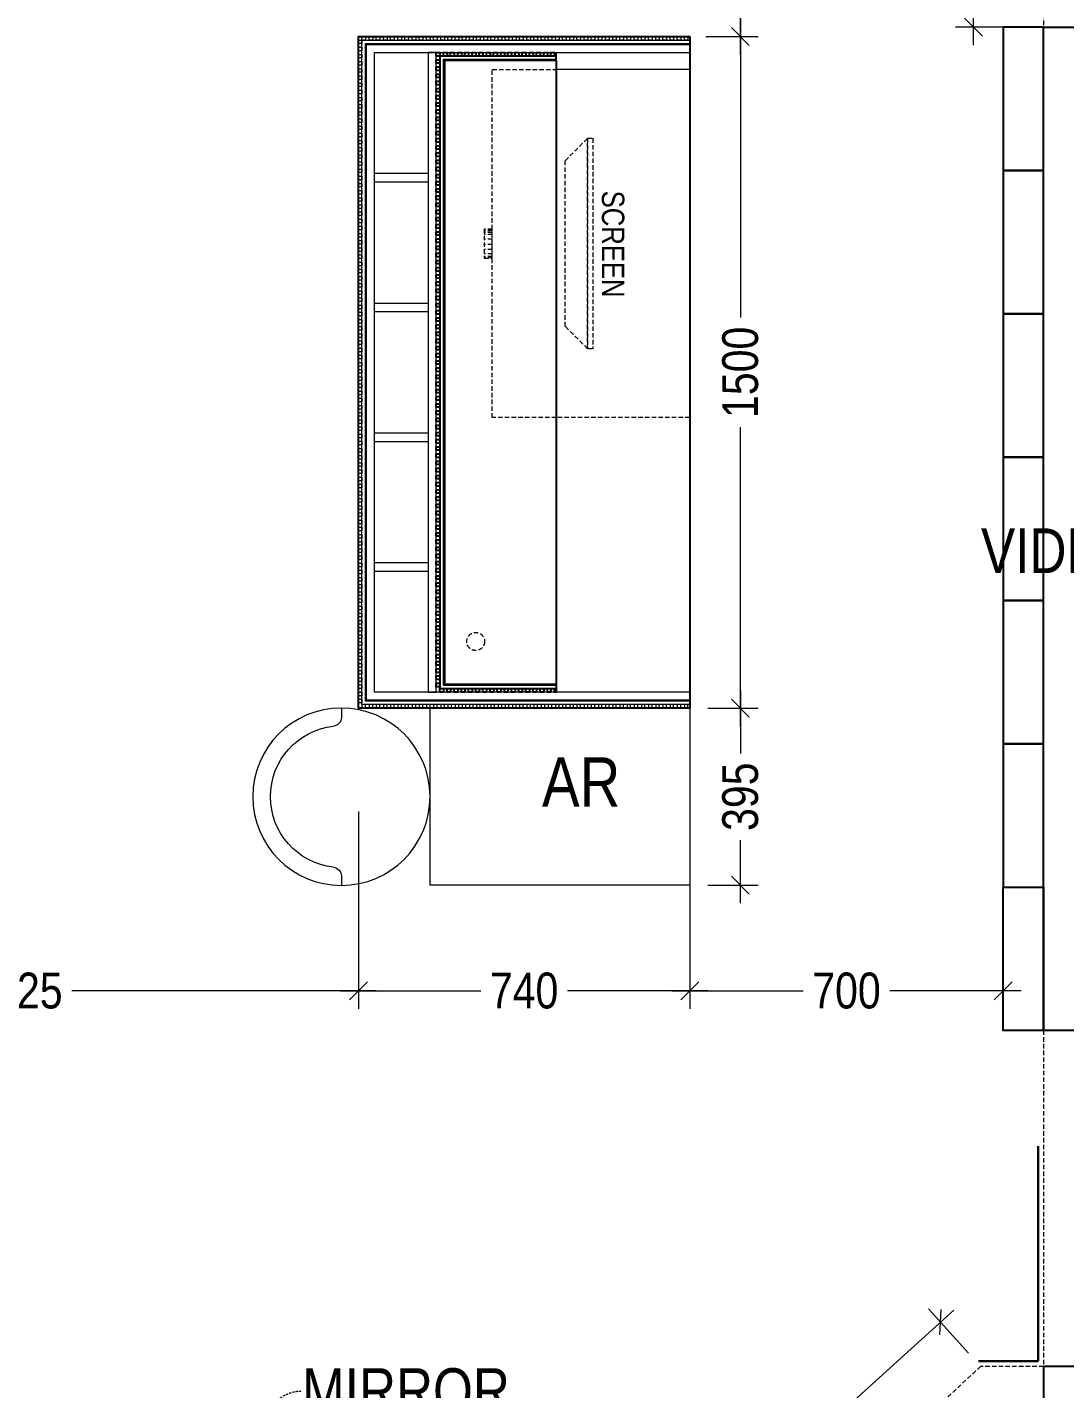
# Model space of a CAD drawing. Extents: x 4444 to 22214, y -867569 to -857440.
# Drawn here: x 17632 to 19949, y -863796 to -860756 of the extents above; entities that cross this region are included whole.
import ezdxf
from ezdxf import colors
from ezdxf.entities.mleader import LeaderData, LeaderLine
from ezdxf.lldxf.tags import DXFTag
from ezdxf.math import Vec2, Vec3

# ---------------------------------------------------------------- set-up
doc = ezdxf.new("R2010")
doc.units = 0
doc.header["$LTSCALE"] = 40
doc.header["$MEASUREMENT"] = 0
doc.header["$PDMODE"] = 3
for name, pattern in [('a_p6_plan_L18$0$HIDDEN', [0.375, 0.25, -0.125]), ('ACAD_ISO03W100', [30, 12, -18]), ('HIDDEN2', [0.1875, 0.125, -0.0625])]:
    doc.linetypes.add(name, pattern=pattern)
for name, color, linetype, lineweight in [('dimensions', 149, 'Continuous', 5), ('Floor-Unit', 1, 'Continuous', 13), ('LENS_CURTAIN', 5, 'a_p6_plan_L18$0$HIDDEN', 9), ('LENS_HATCH', 251, 'Continuous', 5), ('LENS_PARTITION', 21, 'Continuous', 25), ('LENS_TEXT', 31, 'HIDDEN2', 5), ('LN-ELEVATION-1', 81, 'Continuous', 25), ('LN-ELEVATION-3', 125, 'a_p6_plan_L18$0$HIDDEN', 18), ('LN-ELEVATION-5', 167, 'Continuous', 5)]:
    doc.layers.add(name, color=color, linetype=linetype, lineweight=lineweight)
doc.layers.add('LK-FLUTTED FINISH', color=20, linetype='Continuous', lineweight=30, true_color=0xff5e29)
doc.layers.add('Screen', color=1, linetype='Continuous')
doc.styles.get("Standard").update_dxf_attribs({"font": 'ARIALN.TTF'})
tags = doc.linetypes.add('DASHED2', pattern=[0.375, 0.25, -0.125]).pattern_tags.tags
tags[6:7] = [DXFTag(74, 4), DXFTag(75, 0), DXFTag(340, '0'), DXFTag(46, 1.0), DXFTag(50, 0.0), DXFTag(44, 0.0), DXFTag(45, 0.0)]
tags[4:5] = [DXFTag(74, 4), DXFTag(75, 0), DXFTag(340, '0'), DXFTag(46, 1.0), DXFTag(50, 0.0), DXFTag(44, 0.0), DXFTag(45, 0.0)]
doc.dimstyles.new('Working', dxfattribs={"dimscale": 0.8, "dimtxt": 100, "dimasz": 50, "dimexe": 50, "dimexo": 50, "dimgap": 25, "dimtad": 1, "dimdec": 0, "dimtxsty": 'Standard', "dimblk": 'ARCHTICK', "dimcen": 0, "dimdle": 50, "dimclrd": 250, "dimclre": 8, "dimclrt": 7, "dimazin": 3, "dimtfac": 1, "dimtdec": 0, "dimtmove": 1, "dimatfit": 3, "dimfxl": 3, "dimlwd": 5, "dimlwe": 0})

# ---------------------------------------------------------------- blocks, each defined once
blk = doc.blocks.new('_ArchTick')
blk.add_lwpolyline([(-0.5, -0.5), (0.5, 0.5)])
blk = doc.blocks.new('*D64')
at = {"layer": 'Defpoints', "color": 0, "ltscale": 50, "transparency": 16777216}
for p in [(18371.9, -862276.6), (16846.9, -862843.1), (18371.9, -862907.4)]:
    blk.add_point(p, dxfattribs=at)
at = {"layer": 'dimensions', "color": 8, "linetype": 'DASHED2', "lineweight": 0, "ltscale": 50, "transparency": 16777216}
for p, q in [((18371.9, -862507.4), (18371.9, -862947.4)), ((16846.9, -862883.1), (16846.9, -862947.4))]:
    blk.add_line(p, q, dxfattribs=at)
at = {"layer": 'dimensions', "color": 250, "linetype": 'DASHED2', "lineweight": 5, "ltscale": 50, "transparency": 16777216}
for p, q in [((16806.9, -862907.4), (17494.3, -862907.4)), ((18411.9, -862907.4), (17724.5, -862907.4))]:
    blk.add_line(p, q, dxfattribs=at)
at = {"layer": 'dimensions', "color": 250, "lineweight": 5, "ltscale": 50, "transparency": 16777216, "xscale": 40, "yscale": 40, "zscale": 40, "rotation": 180}
blk.add_blockref('_ArchTick', (16846.9, -862907.4), dxfattribs=at)
at = {"layer": 'dimensions', "color": 250, "lineweight": 5, "ltscale": 50, "transparency": 16777216, "xscale": 40, "yscale": 40, "zscale": 40}
blk.add_blockref('_ArchTick', (18371.9, -862907.4), dxfattribs=at)
at = {"layer": 'dimensions', "color": 7, "ltscale": 50, "transparency": 16777216, "insert": (17609.4, -862907.4), "char_height": 80, "attachment_point": 5, "bg_fill": 3, "box_fill_scale": 1.25, "bg_fill_color": 9, "bg_fill_true_color": 13158600, "bg_fill_transparency": 0}
blk.add_mtext('\\A1;1525', dxfattribs=at)
blk = doc.blocks.new('*D35')
at = {"layer": 'Defpoints', "color": 0, "ltscale": 50, "transparency": 16777216}
for p in [(18371.9, -862276.6), (19111.9, -862276.6), (19111.9, -862907.4)]:
    blk.add_point(p, dxfattribs=at)
at = {"layer": 'dimensions', "color": 8, "linetype": 'DASHED2', "lineweight": 0, "ltscale": 50, "transparency": 16777216}
for p, q in [((18371.9, -862507.4), (18371.9, -862947.4)), ((19111.9, -862507.4), (19111.9, -862947.4))]:
    blk.add_line(p, q, dxfattribs=at)
at = {"layer": 'dimensions', "color": 250, "linetype": 'DASHED2', "lineweight": 5, "ltscale": 50, "transparency": 16777216}
for p, q in [((18331.9, -862907.4), (18649.8, -862907.4)), ((19151.9, -862907.4), (18834, -862907.4))]:
    blk.add_line(p, q, dxfattribs=at)
at = {"layer": 'dimensions', "color": 250, "lineweight": 5, "ltscale": 50, "transparency": 16777216, "xscale": 40, "yscale": 40, "zscale": 40, "rotation": 180}
blk.add_blockref('_ArchTick', (18371.9, -862907.4), dxfattribs=at)
at = {"layer": 'dimensions', "color": 250, "lineweight": 5, "ltscale": 50, "transparency": 16777216, "xscale": 40, "yscale": 40, "zscale": 40}
blk.add_blockref('_ArchTick', (19111.9, -862907.4), dxfattribs=at)
at = {"layer": 'dimensions', "color": 7, "ltscale": 50, "transparency": 16777216, "insert": (18741.9, -862907.4), "char_height": 80, "attachment_point": 5, "bg_fill": 3, "box_fill_scale": 1.25, "bg_fill_color": 9, "bg_fill_true_color": 13158600, "bg_fill_transparency": 0}
blk.add_mtext('\\A1;740', dxfattribs=at)
blk = doc.blocks.new('*D37')
at = {"layer": 'Defpoints', "color": 0, "ltscale": 50, "transparency": 16777216}
for p in [(19111.9, -862276.6), (19224.9, -862276.6), (19111.9, -862671.6)]:
    blk.add_point(p, dxfattribs=at)
at = {"layer": 'dimensions', "color": 250, "linetype": 'DASHED2', "lineweight": 5, "ltscale": 50, "transparency": 16777216}
for p, q in [((19224.9, -862236.6), (19224.9, -862381.3)), ((19224.9, -862711.6), (19224.9, -862566.8))]:
    blk.add_line(p, q, dxfattribs=at)
at = {"layer": 'dimensions', "color": 8, "linetype": 'DASHED2', "lineweight": 0, "ltscale": 50, "transparency": 16777216}
for p, q in [((19151.9, -862276.6), (19264.9, -862276.6)), ((19151.9, -862671.6), (19264.9, -862671.6))]:
    blk.add_line(p, q, dxfattribs=at)
at = {"layer": 'dimensions', "color": 250, "lineweight": 5, "ltscale": 50, "transparency": 16777216, "xscale": 40, "yscale": 40, "zscale": 40}
for p, rotation in [((19224.9, -862276.6), 90), ((19224.9, -862671.6), -90.00000000000001)]:
    blk.add_blockref('_ArchTick', p, dxfattribs=dict(at, rotation=rotation))
at = {"layer": 'dimensions', "color": 7, "ltscale": 50, "transparency": 16777216, "insert": (19224.9, -862474.1), "char_height": 80, "attachment_point": 5, "rotation": 90, "bg_fill": 3, "box_fill_scale": 1.25, "bg_fill_color": 9, "bg_fill_true_color": 13158600, "bg_fill_transparency": 0}
blk.add_mtext('\\A1;395', dxfattribs=at)
blk = doc.blocks.new('*D38')
at = {"layer": 'Defpoints', "color": 0, "ltscale": 50, "transparency": 16777216}
for p in [(19107.9, -860776.6), (19224.9, -860776.6), (19111.9, -862276.6)]:
    blk.add_point(p, dxfattribs=at)
at = {"layer": 'dimensions', "color": 250, "linetype": 'DASHED2', "lineweight": 5, "ltscale": 50, "transparency": 16777216}
for p, q in [((19224.9, -860736.6), (19224.9, -861411.8)), ((19224.9, -862316.6), (19224.9, -861641.3))]:
    blk.add_line(p, q, dxfattribs=at)
at = {"layer": 'dimensions', "color": 8, "linetype": 'DASHED2', "lineweight": 0, "ltscale": 50, "transparency": 16777216}
for p, q in [((19147.9, -860776.6), (19264.9, -860776.6)), ((19151.9, -862276.6), (19264.9, -862276.6))]:
    blk.add_line(p, q, dxfattribs=at)
at = {"layer": 'dimensions', "color": 250, "lineweight": 5, "ltscale": 50, "transparency": 16777216, "xscale": 40, "yscale": 40, "zscale": 40}
for p, rotation in [((19224.9, -860776.6), 90), ((19224.9, -862276.6), -90.00000000000001)]:
    blk.add_blockref('_ArchTick', p, dxfattribs=dict(at, rotation=rotation))
at = {"layer": 'dimensions', "color": 7, "ltscale": 50, "transparency": 16777216, "insert": (19224.9, -861526.6), "char_height": 80, "attachment_point": 5, "rotation": 90, "bg_fill": 3, "box_fill_scale": 1.25, "bg_fill_color": 9, "bg_fill_true_color": 13158600, "bg_fill_transparency": 0}
blk.add_mtext('\\A1;1500', dxfattribs=at)
blk = doc.blocks.new('*D39')
at = {"layer": 'Defpoints', "color": 0, "ltscale": 50, "transparency": 16777216}
for p in [(19089.9, -860006.1), (19224.9, -860006.1), (19107.9, -860776.6)]:
    blk.add_point(p, dxfattribs=at)
at = {"layer": 'dimensions', "color": 250, "linetype": 'DASHED2', "lineweight": 5, "ltscale": 50, "transparency": 16777216}
for p, q in [((19224.9, -859966.1), (19224.9, -860299.2)), ((19224.9, -860816.6), (19224.9, -860483.4))]:
    blk.add_line(p, q, dxfattribs=at)
at = {"layer": 'dimensions', "color": 8, "linetype": 'DASHED2', "lineweight": 0, "ltscale": 50, "transparency": 16777216}
for p, q in [((19129.9, -860006.1), (19264.9, -860006.1)), ((19147.9, -860776.6), (19264.9, -860776.6))]:
    blk.add_line(p, q, dxfattribs=at)
at = {"layer": 'dimensions', "color": 250, "lineweight": 5, "ltscale": 50, "transparency": 16777216, "xscale": 40, "yscale": 40, "zscale": 40}
for p, rotation in [((19224.9, -860006.1), 90), ((19224.9, -860776.6), -90.00000000000001)]:
    blk.add_blockref('_ArchTick', p, dxfattribs=dict(at, rotation=rotation))
at = {"layer": 'dimensions', "color": 7, "ltscale": 50, "transparency": 16777216, "insert": (19224.9, -860391.3), "char_height": 80, "attachment_point": 5, "rotation": 90, "bg_fill": 3, "box_fill_scale": 1.25, "bg_fill_color": 9, "bg_fill_true_color": 13158600, "bg_fill_transparency": 0}
blk.add_mtext('\\A1;770', dxfattribs=at)
blk = doc.blocks.new('*D98')
at = {"layer": 'Defpoints', "color": 0, "ltscale": 50, "transparency": 16777216}
for p in [(19672.1, -863647.3), (19761.5, -863746.1), (19158.9, -864291.7)]:
    blk.add_point(p, dxfattribs=at)
at = {"layer": 'dimensions', "color": 250, "linetype": 'DASHED2', "lineweight": 5, "ltscale": 50, "transparency": 16777216}
for p, q in [((19701.7, -863620.5), (19439.3, -863858.1)), ((19039.9, -864219.8), (19302.3, -863982.2))]:
    blk.add_line(p, q, dxfattribs=at)
at = {"layer": 'dimensions', "color": 8, "linetype": 'DASHED2', "lineweight": 0, "ltscale": 50, "transparency": 16777216}
for p, q in [((19734.6, -863716.4), (19645.2, -863617.7)), ((19132, -864262), (19042.7, -864163.3))]:
    blk.add_line(p, q, dxfattribs=at)
at = {"layer": 'dimensions', "color": 250, "lineweight": 5, "ltscale": 50, "transparency": 16777216, "xscale": 40, "yscale": 40, "zscale": 40}
for p, rotation in [((19672.1, -863647.3), 42.15943586676055), ((19069.5, -864192.9), -137.8405641332395)]:
    blk.add_blockref('_ArchTick', p, dxfattribs=dict(at, rotation=rotation))
at = {"layer": 'dimensions', "color": 7, "ltscale": 50, "transparency": 16777216, "insert": (19370.8, -863920.1), "char_height": 80, "attachment_point": 5, "rotation": 42.1594, "bg_fill": 3, "box_fill_scale": 1.25, "bg_fill_color": 9, "bg_fill_true_color": 13158600, "bg_fill_transparency": 0}
blk.add_mtext('\\A1;813', dxfattribs=at)
blk = doc.blocks.new('*D101')
at = {"layer": 'Defpoints', "color": 0, "ltscale": 50, "transparency": 16777216}
for p in [(19745.5, -860011.1), (19936.9, -860011.1), (19901.9, -860756.1)]:
    blk.add_point(p, dxfattribs=at)
at = {"layer": 'dimensions', "color": 250, "linetype": 'DASHED2', "lineweight": 5, "ltscale": 50, "transparency": 16777216}
for p, q in [((19745.5, -859971.1), (19745.5, -860291.2)), ((19745.5, -860796.1), (19745.5, -860476))]:
    blk.add_line(p, q, dxfattribs=at)
at = {"layer": 'dimensions', "color": 8, "linetype": 'DASHED2', "lineweight": 0, "ltscale": 50, "transparency": 16777216}
for p, q in [((19896.9, -860011.1), (19705.5, -860011.1)), ((19861.9, -860756.1), (19705.5, -860756.1))]:
    blk.add_line(p, q, dxfattribs=at)
at = {"layer": 'dimensions', "color": 250, "lineweight": 5, "ltscale": 50, "transparency": 16777216, "xscale": 40, "yscale": 40, "zscale": 40}
for p, rotation in [((19745.5, -860011.1), 90), ((19745.5, -860756.1), -90.00000000000001)]:
    blk.add_blockref('_ArchTick', p, dxfattribs=dict(at, rotation=rotation))
at = {"layer": 'dimensions', "color": 7, "ltscale": 50, "transparency": 16777216, "insert": (19745.5, -860383.6), "char_height": 80, "attachment_point": 5, "rotation": 90, "bg_fill": 3, "box_fill_scale": 1.25, "bg_fill_color": 9, "bg_fill_true_color": 13158600, "bg_fill_transparency": 0}
blk.add_mtext('\\A1;745', dxfattribs=at)
blk = doc.blocks.new('*D108')
at = {"layer": 'Defpoints', "color": 0, "ltscale": 50, "transparency": 16777216}
for p in [(19111.9, -862671.6), (19811.9, -862676.1), (19811.9, -862907.4)]:
    blk.add_point(p, dxfattribs=at)
at = {"layer": 'LENS_HATCH', "color": 250, "lineweight": 5, "ltscale": 50, "transparency": 16777216}
for p, q in [((19071.9, -862907.4), (19369.8, -862907.4)), ((19851.9, -862907.4), (19554, -862907.4))]:
    blk.add_line(p, q, dxfattribs=at)
at = {"layer": 'LENS_HATCH', "color": 8, "lineweight": 0, "ltscale": 50, "transparency": 16777216}
for p, q in [((19111.9, -862907.4), (19111.9, -862947.4)), ((19811.9, -862907.4), (19811.9, -862947.4))]:
    blk.add_line(p, q, dxfattribs=at)
at = {"layer": 'LENS_HATCH', "color": 250, "lineweight": 5, "ltscale": 50, "transparency": 16777216, "xscale": 40, "yscale": 40, "zscale": 40, "rotation": 180}
blk.add_blockref('_ArchTick', (19111.9, -862907.4), dxfattribs=at)
at = {"layer": 'LENS_HATCH', "color": 250, "lineweight": 5, "ltscale": 50, "transparency": 16777216, "xscale": 40, "yscale": 40, "zscale": 40}
blk.add_blockref('_ArchTick', (19811.9, -862907.4), dxfattribs=at)
at = {"layer": 'LENS_HATCH', "color": 7, "ltscale": 50, "transparency": 16777216, "insert": (19461.9, -862907.4), "char_height": 80, "attachment_point": 5, "bg_fill": 3, "box_fill_scale": 1.25, "bg_fill_color": 9, "bg_fill_true_color": 13158600, "bg_fill_transparency": 0}
blk.add_mtext('\\A1;700', dxfattribs=at)
blk = doc.blocks.new('Chair')
at = {"layer": 'Floor-Unit'}
for p, q in [((587017.2, -21249.2), (586990.8, -21249.2)), ((587490.8, -21249.2), (587464.4, -21249.2))]:
    blk.add_line(p, q, dxfattribs=at)
blk.add_circle((587240.8, -21249.2), 250, dxfattribs=at)
for centre, radius, start, end in [((587017.2, -21274.2), 25, 6.3794, 90), ((587464.4, -21274.2), 25, 90, 173.6206), ((587240.8, -21249.2), 200, 186.3794, 353.6206)]:
    blk.add_arc(centre, radius, start, end, dxfattribs=at)
blk = doc.blocks.new('POS1500')
at = {"layer": 'Defpoints'}
blk.add_lwpolyline([(-750, 298), (750, 298), (750, -442), (-750, -442)], close=True, dxfattribs=at)
at = {"layer": 'LN-ELEVATION-1'}
for points in [[(-696, 0), (-714, 0)], [(-706, 0), (-706, -260), (706, -260), (706, 0)], [(-698, 0), (-698, -252), (698, -252), (698, 0)], [(-696, 0), (-696, -250), (696, -250), (696, 0)], [(-696, 0), (696, 0)], [(696, 0), (714, 0)]]:
    blk.add_lwpolyline(points, dxfattribs=at)
for points in [[(714, 0), (714, -4), (706, -4), (706, 0)], [(-706, -4), (-706, -12), (-714, -12), (-714, -4)], [(-706, -20), (-706, -28), (-714, -28), (-714, -20)], [(714, -12), (714, -20), (706, -20), (706, -12)], [(714, -28), (714, -36), (706, -36), (706, -28)], [(-706, -36), (-706, -44), (-714, -44), (-714, -36)], [(-706, -52), (-706, -60), (-714, -60), (-714, -52)], [(714, -44), (714, -52), (706, -52), (706, -44)], [(714, -60), (714, -68), (706, -68), (706, -60)], [(-706, -68), (-706, -76), (-714, -76), (-714, -68)], [(-706, -84), (-706, -92), (-714, -92), (-714, -84)], [(714, -76), (714, -84), (706, -84), (706, -76)], [(-706, -100), (-706, -108), (-714, -108), (-714, -100)], [(-706, -116), (-706, -124), (-714, -124), (-714, -116)], [(714, -92), (714, -100), (706, -100), (706, -92)], [(714, -108), (714, -116), (706, -116), (706, -108)], [(-706, -132), (-706, -140), (-714, -140), (-714, -132)], [(-706, -148), (-706, -156), (-714, -156), (-714, -148)], [(714, -124), (714, -132), (706, -132), (706, -124)], [(714, -140), (714, -148), (706, -148), (706, -140)], [(-706, -164), (-706, -172), (-714, -172), (-714, -164)], [(-706, -180), (-706, -188), (-714, -188), (-714, -180)], [(714, -156), (714, -164), (706, -164), (706, -156)], [(714, -172), (714, -180), (706, -180), (706, -172)], [(-706, -196), (-706, -204), (-714, -204), (-714, -196)], [(-706, -212), (-706, -220), (-714, -220), (-714, -212)], [(714, -188), (714, -196), (706, -196), (706, -188)], [(714, -204), (714, -212), (706, -212), (706, -204)], [(-706, -228), (-706, -236), (-714, -236), (-714, -228)], [(714, -220), (714, -228), (706, -228), (706, -220)], [(714, -236), (714, -244), (706, -244), (706, -236)], [(-706, -244), (-706, -252), (-714, -252), (-714, -244)], [(-706, -260), (-706, -268), (-714, -268), (-714, -260)], [(-690, -260), (-690, -268), (-698, -268), (-698, -260)], [(-674, -260), (-674, -268), (-682, -268), (-682, -260)], [(-658, -260), (-658, -268), (-666, -268), (-666, -260)], [(-642, -260), (-642, -268), (-650, -268), (-650, -260)], [(-626, -260), (-626, -268), (-634, -268), (-634, -260)], [(-610, -260), (-610, -268), (-618, -268), (-618, -260)], [(-594, -260), (-594, -268), (-602, -268), (-602, -260)], [(-578, -260), (-578, -268), (-586, -268), (-586, -260)], [(-562, -260), (-562, -268), (-570, -268), (-570, -260)], [(-546, -260), (-546, -268), (-554, -268), (-554, -260)], [(-530, -260), (-530, -268), (-538, -268), (-538, -260)], [(-514, -260), (-514, -268), (-522, -268), (-522, -260)], [(-498, -260), (-498, -268), (-506, -268), (-506, -260)], [(-482, -260), (-482, -268), (-490, -268), (-490, -260)], [(-466, -260), (-466, -268), (-474, -268), (-474, -260)], [(-450, -260), (-450, -268), (-458, -268), (-458, -260)], [(-434, -260), (-434, -268), (-442, -268), (-442, -260)], [(-418, -260), (-418, -268), (-426, -268), (-426, -260)], [(-402, -260), (-402, -268), (-410, -268), (-410, -260)], [(-386, -260), (-386, -268), (-394, -268), (-394, -260)], [(-370, -260), (-370, -268), (-378, -268), (-378, -260)], [(-354, -260), (-354, -268), (-362, -268), (-362, -260)], [(-338, -260), (-338, -268), (-346, -268), (-346, -260)], [(-322, -260), (-322, -268), (-330, -268), (-330, -260)], [(-306, -260), (-306, -268), (-314, -268), (-314, -260)], [(-290, -260), (-290, -268), (-298, -268), (-298, -260)], [(-274, -260), (-274, -268), (-282, -268), (-282, -260)], [(-258, -260), (-258, -268), (-266, -268), (-266, -260)], [(-242, -260), (-242, -268), (-250, -268), (-250, -260)], [(-226, -260), (-226, -268), (-234, -268), (-234, -260)], [(-210, -260), (-210, -268), (-218, -268), (-218, -260)], [(-194, -260), (-194, -268), (-202, -268), (-202, -260)], [(-178, -260), (-178, -268), (-186, -268), (-186, -260)], [(-162, -260), (-162, -268), (-170, -268), (-170, -260)], [(-146, -260), (-146, -268), (-154, -268), (-154, -260)], [(-130, -260), (-130, -268), (-138, -268), (-138, -260)], [(-114, -260), (-114, -268), (-122, -268), (-122, -260)], [(-98, -260), (-98, -268), (-106, -268), (-106, -260)], [(-82, -260), (-82, -268), (-90, -268), (-90, -260)], [(-66, -260), (-66, -268), (-74, -268), (-74, -260)], [(-50, -260), (-50, -268), (-58, -268), (-58, -260)], [(-34, -260), (-34, -268), (-42, -268), (-42, -260)], [(-18, -260), (-18, -268), (-26, -268), (-26, -260)], [(-2, -260), (-2, -268), (-10, -268), (-10, -260)], [(14, -260), (14, -268), (6, -268), (6, -260)], [(30, -260), (30, -268), (22, -268), (22, -260)], [(46, -260), (46, -268), (38, -268), (38, -260)], [(62, -260), (62, -268), (54, -268), (54, -260)], [(78, -260), (78, -268), (70, -268), (70, -260)], [(94, -260), (94, -268), (86, -268), (86, -260)], [(110, -260), (110, -268), (102, -268), (102, -260)], [(126, -260), (126, -268), (118, -268), (118, -260)], [(142, -260), (142, -268), (134, -268), (134, -260)], [(158, -260), (158, -268), (150, -268), (150, -260)], [(174, -260), (174, -268), (166, -268), (166, -260)], [(190, -260), (190, -268), (182, -268), (182, -260)], [(206, -260), (206, -268), (198, -268), (198, -260)], [(222, -260), (222, -268), (214, -268), (214, -260)], [(238, -260), (238, -268), (230, -268), (230, -260)], [(254, -260), (254, -268), (246, -268), (246, -260)], [(270, -260), (270, -268), (262, -268), (262, -260)], [(286, -260), (286, -268), (278, -268), (278, -260)], [(302, -260), (302, -268), (294, -268), (294, -260)], [(318, -260), (318, -268), (310, -268), (310, -260)], [(334, -260), (334, -268), (326, -268), (326, -260)], [(350, -260), (350, -268), (342, -268), (342, -260)], [(366, -260), (366, -268), (358, -268), (358, -260)], [(382, -260), (382, -268), (374, -268), (374, -260)], [(398, -260), (398, -268), (390, -268), (390, -260)], [(414, -260), (414, -268), (406, -268), (406, -260)], [(430, -260), (430, -268), (422, -268), (422, -260)], [(446, -260), (446, -268), (438, -268), (438, -260)], [(462, -260), (462, -268), (454, -268), (454, -260)], [(478, -260), (478, -268), (470, -268), (470, -260)], [(494, -260), (494, -268), (486, -268), (486, -260)], [(510, -260), (510, -268), (502, -268), (502, -260)], [(526, -260), (526, -268), (518, -268), (518, -260)], [(542, -260), (542, -268), (534, -268), (534, -260)], [(558, -260), (558, -268), (550, -268), (550, -260)], [(574, -260), (574, -268), (566, -268), (566, -260)], [(590, -260), (590, -268), (582, -268), (582, -260)], [(606, -260), (606, -268), (598, -268), (598, -260)], [(622, -260), (622, -268), (614, -268), (614, -260)], [(638, -260), (638, -268), (630, -268), (630, -260)], [(654, -260), (654, -268), (646, -268), (646, -260)], [(670, -260), (670, -268), (662, -268), (662, -260)], [(686, -260), (686, -268), (678, -268), (678, -260)], [(702, -260), (702, -268), (694, -268), (694, -260)], [(714, -252), (714, -260), (706, -260), (706, -252)]]:
    blk.add_lwpolyline(points, close=True, dxfattribs=at)
at = {"layer": 'LN-ELEVATION-3', "color": 13}
for p, q in [((-318, -143), (-318, -161)), ((-316.2, -143), (-316.2, -161)), ((-312.1, -143), (-312.1, -161)), ((-307.9, -143), (-307.9, -161)), ((-297, -143), (-297, -161)), ((-285.6, -143), (-285.6, -161)), ((-274.5, -143), (-274.5, -161)), ((-264.8, -143), (-264.8, -161)), ((-259, -143), (-259, -161)), ((-256.6, -143), (-256.6, -161))]:
    blk.add_line(p, q, dxfattribs=at)
at = {"layer": 'LN-ELEVATION-3', "linetype": 'ByBlock'}
for points in [[(-742, 294), (-742, 286), (-750, 286), (-750, 294)], [(-742, 278), (-742, 270), (-750, 270), (-750, 278)], [(742, 294), (742, 286), (750, 286), (750, 294)], [(742, 278), (742, 270), (750, 270), (750, 278)], [(-742, 262), (-742, 254), (-750, 254), (-750, 262)], [(-742, 246), (-742, 238), (-750, 238), (-750, 246)], [(742, 262), (742, 254), (750, 254), (750, 262)], [(742, 246), (742, 238), (750, 238), (750, 246)], [(-742, 230), (-742, 222), (-750, 222), (-750, 230)], [(-742, 214), (-742, 206), (-750, 206), (-750, 214)], [(742, 230), (742, 222), (750, 222), (750, 230)], [(742, 214), (742, 206), (750, 206), (750, 214)], [(-742, 198), (-742, 190), (-750, 190), (-750, 198)], [(742, 198), (742, 190), (750, 190), (750, 198)], [(-742, 182), (-742, 174), (-750, 174), (-750, 182)], [(-742, 166), (-742, 158), (-750, 158), (-750, 166)], [(742, 182), (742, 174), (750, 174), (750, 182)], [(742, 166), (742, 158), (750, 158), (750, 166)], [(-742, 150), (-742, 142), (-750, 142), (-750, 150)], [(-742, 134), (-742, 126), (-750, 126), (-750, 134)], [(742, 150), (742, 142), (750, 142), (750, 150)], [(742, 134), (742, 126), (750, 126), (750, 134)], [(-742, 118), (-742, 110), (-750, 110), (-750, 118)], [(-742, 102), (-742, 94), (-750, 94), (-750, 102)], [(742, 118), (742, 110), (750, 110), (750, 118)], [(742, 102), (742, 94), (750, 94), (750, 102)], [(-742, 86), (-742, 78), (-750, 78), (-750, 86)], [(-742, 70), (-742, 62), (-750, 62), (-750, 70)], [(742, 86), (742, 78), (750, 78), (750, 86)], [(742, 70), (742, 62), (750, 62), (750, 70)], [(-742, 54), (-742, 46), (-750, 46), (-750, 54)], [(-742, 38), (-742, 30), (-750, 30), (-750, 38)], [(742, 54), (742, 46), (750, 46), (750, 54)], [(742, 38), (742, 30), (750, 30), (750, 38)], [(-742, 22), (-742, 14), (-750, 14), (-750, 22)], [(-742, 6), (-742, -2), (-750, -2), (-750, 6)], [(742, 22), (742, 14), (750, 14), (750, 22)], [(742, 6), (742, -2), (750, -2), (750, 6)], [(-742, -10), (-742, -18), (-750, -18), (-750, -10)], [(-742, -26), (-742, -34), (-750, -34), (-750, -26)], [(742, -10), (742, -18), (750, -18), (750, -10)], [(742, -26), (742, -34), (750, -34), (750, -26)], [(-742, -42), (-742, -50), (-750, -50), (-750, -42)], [(-742, -58), (-742, -66), (-750, -66), (-750, -58)], [(742, -42), (742, -50), (750, -50), (750, -42)], [(742, -58), (742, -66), (750, -66), (750, -58)], [(-742, -74), (-742, -82), (-750, -82), (-750, -74)], [(-742, -90), (-742, -98), (-750, -98), (-750, -90)], [(742, -74), (742, -82), (750, -82), (750, -74)], [(742, -90), (742, -98), (750, -98), (750, -90)], [(-742, -106), (-742, -114), (-750, -114), (-750, -106)], [(742, -106), (742, -114), (750, -114), (750, -106)], [(-742, -122), (-742, -130), (-750, -130), (-750, -122)], [(-742, -138), (-742, -146), (-750, -146), (-750, -138)], [(742, -122), (742, -130), (750, -130), (750, -122)], [(742, -138), (742, -146), (750, -146), (750, -138)], [(-742, -154), (-742, -162), (-750, -162), (-750, -154)], [(-742, -170), (-742, -178), (-750, -178), (-750, -170)], [(742, -154), (742, -162), (750, -162), (750, -154)], [(742, -170), (742, -178), (750, -178), (750, -170)], [(-742, -186), (-742, -194), (-750, -194), (-750, -186)], [(-742, -202), (-742, -210), (-750, -210), (-750, -202)], [(742, -186), (742, -194), (750, -194), (750, -186)], [(742, -202), (742, -210), (750, -210), (750, -202)], [(-742, -218), (-742, -226), (-750, -226), (-750, -218)], [(-742, -234), (-742, -242), (-750, -242), (-750, -234)], [(742, -218), (742, -226), (750, -226), (750, -218)], [(742, -234), (742, -242), (750, -242), (750, -234)], [(-742, -250), (-742, -258), (-750, -258), (-750, -250)], [(-742, -266), (-742, -274), (-750, -274), (-750, -266)], [(714, -268), (-714, -268), (-714, -286), (714, -286)], [(742, -250), (742, -258), (750, -258), (750, -250)], [(742, -266), (742, -274), (750, -274), (750, -266)], [(-742, -282), (-742, -290), (-750, -290), (-750, -282)], [(-742, -298), (-742, -306), (-750, -306), (-750, -298)], [(-444.4, -286), (-424.4, -286), (-424.4, -406), (-444.4, -406)], [(-154.8, -286), (-134.8, -286), (-134.8, -406), (-154.8, -406)], [(134.8, -286), (154.8, -286), (154.8, -406), (134.8, -406)], [(424.4, -286), (444.4, -286), (444.4, -406), (424.4, -406)], [(742, -282), (742, -290), (750, -290), (750, -282)], [(742, -298), (742, -306), (750, -306), (750, -298)], [(-742, -314), (-742, -322), (-750, -322), (-750, -314)], [(-742, -330), (-742, -338), (-750, -338), (-750, -330)], [(742, -314), (742, -322), (750, -322), (750, -314)], [(742, -330), (742, -338), (750, -338), (750, -330)], [(-742, -346), (-742, -354), (-750, -354), (-750, -346)], [(-742, -362), (-742, -370), (-750, -370), (-750, -362)], [(742, -346), (742, -354), (750, -354), (750, -346)], [(742, -362), (742, -370), (750, -370), (750, -362)], [(-742, -378), (-742, -386), (-750, -386), (-750, -378)], [(-742, -394), (-742, -402), (-750, -402), (-750, -394)], [(742, -378), (742, -386), (750, -386), (750, -378)], [(742, -394), (742, -402), (750, -402), (750, -394)], [(-742, -410), (-742, -418), (-750, -418), (-750, -410)], [(742, -410), (742, -418), (750, -418), (750, -410)], [(-742, -426), (-742, -434), (-750, -434), (-750, -426)], [(-734, -434), (-734, -442), (-742, -442), (-742, -434)], [(-718, -434), (-718, -442), (-726, -442), (-726, -434)], [(-702, -434), (-702, -442), (-710, -442), (-710, -434)], [(-686, -434), (-686, -442), (-694, -442), (-694, -434)], [(-670, -434), (-670, -442), (-678, -442), (-678, -434)], [(-654, -434), (-654, -442), (-662, -442), (-662, -434)], [(-638, -434), (-638, -442), (-646, -442), (-646, -434)], [(-622, -434), (-622, -442), (-630, -442), (-630, -434)], [(-606, -434), (-606, -442), (-614, -442), (-614, -434)], [(-590, -434), (-590, -442), (-598, -442), (-598, -434)], [(-574, -434), (-574, -442), (-582, -442), (-582, -434)], [(-558, -434), (-558, -442), (-566, -442), (-566, -434)], [(-542, -434), (-542, -442), (-550, -442), (-550, -434)], [(-526, -434), (-526, -442), (-534, -442), (-534, -434)], [(-510, -434), (-510, -442), (-518, -442), (-518, -434)], [(-494, -434), (-494, -442), (-502, -442), (-502, -434)], [(-478, -434), (-478, -442), (-486, -442), (-486, -434)], [(-462, -434), (-462, -442), (-470, -442), (-470, -434)], [(-446, -434), (-446, -442), (-454, -442), (-454, -434)], [(-430, -434), (-430, -442), (-438, -442), (-438, -434)], [(-414, -434), (-414, -442), (-422, -442), (-422, -434)], [(-398, -434), (-398, -442), (-406, -442), (-406, -434)], [(-382, -434), (-382, -442), (-390, -442), (-390, -434)], [(-366, -434), (-366, -442), (-374, -442), (-374, -434)], [(-350, -434), (-350, -442), (-358, -442), (-358, -434)], [(-334, -434), (-334, -442), (-342, -442), (-342, -434)], [(-318, -434), (-318, -442), (-326, -442), (-326, -434)], [(-302, -434), (-302, -442), (-310, -442), (-310, -434)], [(-286, -434), (-286, -442), (-294, -442), (-294, -434)], [(-270, -434), (-270, -442), (-278, -442), (-278, -434)], [(-254, -434), (-254, -442), (-262, -442), (-262, -434)], [(-238, -434), (-238, -442), (-246, -442), (-246, -434)], [(-222, -434), (-222, -442), (-230, -442), (-230, -434)], [(-206, -434), (-206, -442), (-214, -442), (-214, -434)], [(-190, -434), (-190, -442), (-198, -442), (-198, -434)], [(-174, -434), (-174, -442), (-182, -442), (-182, -434)], [(-158, -434), (-158, -442), (-166, -442), (-166, -434)], [(-142, -434), (-142, -442), (-150, -442), (-150, -434)], [(-126, -434), (-126, -442), (-134, -442), (-134, -434)], [(-110, -434), (-110, -442), (-118, -442), (-118, -434)], [(-94, -434), (-94, -442), (-102, -442), (-102, -434)], [(-78, -434), (-78, -442), (-86, -442), (-86, -434)], [(-62, -434), (-62, -442), (-70, -442), (-70, -434)], [(-46, -434), (-46, -442), (-54, -442), (-54, -434)], [(-30, -434), (-30, -442), (-38, -442), (-38, -434)], [(-14, -434), (-14, -442), (-22, -442), (-22, -434)], [(2, -434), (2, -442), (-6, -442), (-6, -434)], [(18, -434), (18, -442), (10, -442), (10, -434)], [(34, -434), (34, -442), (26, -442), (26, -434)], [(50, -434), (50, -442), (42, -442), (42, -434)], [(66, -434), (66, -442), (58, -442), (58, -434)], [(82, -434), (82, -442), (74, -442), (74, -434)], [(98, -434), (98, -442), (90, -442), (90, -434)], [(114, -434), (114, -442), (106, -442), (106, -434)], [(130, -434), (130, -442), (122, -442), (122, -434)], [(146, -434), (146, -442), (138, -442), (138, -434)], [(162, -434), (162, -442), (154, -442), (154, -434)], [(178, -434), (178, -442), (170, -442), (170, -434)], [(194, -434), (194, -442), (186, -442), (186, -434)], [(210, -434), (210, -442), (202, -442), (202, -434)], [(226, -434), (226, -442), (218, -442), (218, -434)], [(242, -434), (242, -442), (234, -442), (234, -434)], [(258, -434), (258, -442), (250, -442), (250, -434)], [(274, -434), (274, -442), (266, -442), (266, -434)], [(290, -434), (290, -442), (282, -442), (282, -434)], [(306, -434), (306, -442), (298, -442), (298, -434)], [(322, -434), (322, -442), (314, -442), (314, -434)], [(338, -434), (338, -442), (330, -442), (330, -434)], [(354, -434), (354, -442), (346, -442), (346, -434)], [(370, -434), (370, -442), (362, -442), (362, -434)], [(386, -434), (386, -442), (378, -442), (378, -434)], [(402, -434), (402, -442), (394, -442), (394, -434)], [(418, -434), (418, -442), (410, -442), (410, -434)], [(434, -434), (434, -442), (426, -442), (426, -434)], [(450, -434), (450, -442), (442, -442), (442, -434)], [(466, -434), (466, -442), (458, -442), (458, -434)], [(482, -434), (482, -442), (474, -442), (474, -434)], [(498, -434), (498, -442), (490, -442), (490, -434)], [(514, -434), (514, -442), (506, -442), (506, -434)], [(530, -434), (530, -442), (522, -442), (522, -434)], [(546, -434), (546, -442), (538, -442), (538, -434)], [(562, -434), (562, -442), (554, -442), (554, -434)], [(578, -434), (578, -442), (570, -442), (570, -434)], [(594, -434), (594, -442), (586, -442), (586, -434)], [(610, -434), (610, -442), (602, -442), (602, -434)], [(626, -434), (626, -442), (618, -442), (618, -434)], [(642, -434), (642, -442), (634, -442), (634, -434)], [(658, -434), (658, -442), (650, -442), (650, -434)], [(674, -434), (674, -442), (666, -442), (666, -434)], [(690, -434), (690, -442), (682, -442), (682, -434)], [(706, -434), (706, -442), (698, -442), (698, -434)], [(722, -434), (722, -442), (714, -442), (714, -434)], [(738, -434), (738, -442), (730, -442), (730, -434)], [(742, -426), (742, -434), (750, -434), (750, -426)]]:
    blk.add_lwpolyline(points, close=True, dxfattribs=at)
for points in [[(742, 298), (742, -434), (-742, -434), (-742, 298)], [(-742, 298), (-714, 298)], [(734, 298), (734, -426), (-734, -426), (-734, 298)], [(732, 298), (732, -424), (-732, -424), (-732, 298)], [(-676, 298), (-714, 298)], [(714, 298), (714, -406), (-714, -406), (-714, 298)], [(-676, 298), (-676, 0)], [(714, 298), (101, 298)], [(742, 298), (714, 298)]]:
    blk.add_lwpolyline(points, dxfattribs=at)
at = {"layer": 'LN-ELEVATION-3'}
blk.add_lwpolyline([(101, 298), (101, 0)], dxfattribs=at)
at = {"layer": 'LN-ELEVATION-3', "color": 13}
for points in [[(-52.5, 69.9), (-522.5, 69.9), (-522.5, 81.9), (-52.5, 81.9)], [(-102.5, 19.9), (-472.5, 19.9), (-522.5, 69.9), (-52.5, 69.9)], [(-255, -143), (-320, -143), (-320, -161), (-255, -161)]]:
    blk.add_lwpolyline(points, close=True, dxfattribs=at)
blk.add_lwpolyline([(101, 0), (101, -143), (-676, -143), (-676, 0)], dxfattribs=at)
blk.add_circle((601, -180.1), 20, dxfattribs=at)
at = {"layer": 'LN-ELEVATION-5'}
blk.add_lwpolyline([(-676, 298), (101, 298)], dxfattribs=at)
at = {"layer": 'LN-ELEVATION-3', "color": 13, "insert": (-405.6, 151.8), "char_height": 50, "width": 12804.147, "attachment_point": 1}
blk.add_mtext('SCREEN', dxfattribs=at)

msp = doc.modelspace()

# ---------------------------------------------------------------- linework, layer by layer
at = {"layer": 'LENS_CURTAIN'}
msp.add_lwpolyline([(20001.9, -862996.1), (19901.9, -862996.1), (19901.9, -863746.1), (20001.9, -863746.1)], close=True, dxfattribs=at)
at = {"layer": 'LENS_PARTITION'}
msp.add_lwpolyline([(21583.9, -863746.1), (19901.9, -863746.1), (19901.9, -863846.1), (21583.9, -863846.1)], close=True, dxfattribs=at)
at = {"layer": 'Screen'}
for points in [[(19901.9, -861396.1), (19901.9, -861076.1), (19811.9, -861076.1), (19811.9, -861396.1)], [(19901.9, -861716.1), (19901.9, -861396.1), (19811.9, -861396.1), (19811.9, -861716.1)], [(19901.9, -862036.1), (19901.9, -861716.1), (19811.9, -861716.1), (19811.9, -862036.1)], [(19901.9, -862356.1), (19901.9, -862036.1), (19811.9, -862036.1), (19811.9, -862356.1)]]:
    msp.add_lwpolyline(points, close=True, dxfattribs=at)

# ---------------------------------------------------------------- texts
at = {"layer": 'LENS_TEXT', "linetype": 'Continuous', "insert": (19739.4, -861874.9), "char_height": 100, "width": 745.985, "attachment_point": 1}
msp.add_mtext('\\pxqc;VIDEO WALL', dxfattribs=at)

# ---------------------------------------------------------------- dimensions: what is measured, and where the dimension line sits
at = {"layer": 'dimensions', "color": 3, "ltscale": 50, "true_color": 0x15f609}
dim = msp.add_linear_dim(base=(19745.5, -860011.1), p1=(19901.9, -860756.1), p2=(19936.9, -860011.1), angle=90, dimstyle='Working', override={"dimfxl": 500, "dimfxlon": 1, "dimtfill": 1, "dimarcsym": 1}, dxfattribs=at)
dim.commit()
dim.dimension.update_dxf_attribs({"geometry": '*D101', "text_midpoint": (19745.5, -860383.6)})
dim = msp.add_linear_dim(base=(18371.9, -862907.4), p1=(16846.9, -862843.1), p2=(18371.9, -862276.6), dimstyle='Working', override={"dimfxl": 500, "dimfxlon": 1, "dimtfill": 1, "dimarcsym": 1}, dxfattribs=at)
dim.commit()
dim.dimension.update_dxf_attribs({"geometry": '*D64', "text_midpoint": (17609.4, -862907.4)})
dim = msp.add_aligned_dim(p1=(19158.9, -864291.7), p2=(19761.5, -863746.1), distance=133.2, dimstyle='Working', override={"dimfxl": 500, "dimfxlon": 1, "dimtfill": 1, "dimarcsym": 1}, dxfattribs=at)
dim.commit()
dim.dimension.update_dxf_attribs({"geometry": '*D98', "text_midpoint": (19370.8, -863920.1)})

# ---------------------------------------------------------------- leaders
at = {"layer": 'LENS_TEXT', "linetype": 'Continuous', "ltscale": 3}
ml = msp.add_multileader_mtext('Standard', dxfattribs=at)
ml.set_content('{\\C256;MIRROR ON DOOR}', color=1)
ml.set_leader_properties(color=256, linetype='ByLayer', lineweight=-1)
ml.build(insert=Vec2(0, 0))
ml.multileader.update_dxf_attribs({"leader_type": 2, "dogleg_length": 0.36, "arrow_head_size": 50})
ctx = ml.context
ctx.base_point, ctx.char_height, ctx.arrow_head_size, ctx.landing_gap_size, ctx.plane_origin = Vec3(18245.8, -863801), 100, 50, 0.09, Vec3(19299.9, -863005.3)
notes = []
notes.append((ctx, [(1, (1, 1, 0), (18245.4, -863801), (1, 0), 0.36, [(1, [(18042.6, -863985.4)], 0, [])])]))
ctx.mtext.insert, ctx.mtext.width, ctx.mtext.flow_direction = Vec3(18245.9, -863750.2), 597.087, 5
for ctx, leaders in notes:
    for number, flags, end, landing, length, lines in leaders:
        leader = LeaderData()
        leader.index, (leader.has_last_leader_line, leader.has_dogleg_vector, leader.attachment_direction) = number, flags
        leader.last_leader_point, leader.dogleg_vector, leader.dogleg_length = Vec3(end), Vec3(landing), length
        for number, points, colour, breaks in lines:
            line = LeaderLine()
            line.index, line.vertices, line.color, line.breaks = number, Vec3.list(points), colors.encode_raw_color(colour), breaks
            leader.lines.append(line)
        ctx.leaders.append(leader)

# ---------------------------------------------------------------- next in the draw order: linework, layer by layer
at = {"layer": 'LENS_CURTAIN'}
for points in [[(20001.9, -860006.1), (19901.9, -860006.1), (19901.9, -860756.1), (20001.9, -860756.1)], [(19170.9, -864296.6), (19170.9, -864338.1), (19270.9, -864338.1), (19802.9, -863846.1), (19901.9, -863846.1), (19901.9, -863746.1), (19761.5, -863746.1)]]:
    msp.add_lwpolyline(points, close=True, dxfattribs=at)
at = {"layer": 'LENS_PARTITION'}
msp.add_lwpolyline([(20001.9, -862996.1), (19901.9, -862996.1), (19901.9, -862831.1), (19901.9, -862831.1), (19901.9, -860881.1), (19901.9, -860881.1), (19901.9, -860756.1), (20001.9, -860756.1)], close=True, dxfattribs=at)
at = {"layer": 'LK-FLUTTED FINISH', "linetype": 'ACAD_ISO03W100'}
msp.add_lwpolyline([(18248.9, -864326.1), (19158.9, -864326.1), (19158.9, -864291.7), (19756.5, -863734.1), (19889.9, -863734.1), (19889.9, -862996.1)], dxfattribs=at)
at = {"layer": 'Screen'}
msp.add_lwpolyline([(19901.9, -861076.1), (19901.9, -860756.1), (19811.9, -860756.1), (19811.9, -861076.1)], close=True, dxfattribs=at)

# ---------------------------------------------------------------- next in the draw order: dimensions: what is measured, and where the dimension line sits
at = {"layer": 'dimensions', "color": 3, "ltscale": 50, "true_color": 0x15f609}
dim = msp.add_linear_dim(base=(19111.9, -862907.4), p1=(18371.9, -862276.6), p2=(19111.9, -862276.6), dimstyle='Working', override={"dimfxl": 500, "dimfxlon": 1, "dimtfill": 1, "dimarcsym": 1}, dxfattribs=at)
dim.commit()
dim.dimension.update_dxf_attribs({"geometry": '*D35', "text_midpoint": (18741.9, -862907.4)})

# ---------------------------------------------------------------- next in the draw order: block references
at = {"layer": 'Floor-Unit', "linetype": 'ByBlock', "xscale": -0.7920000000000125, "yscale": 0.7920000000000125, "rotation": -90.00000000000001}
msp.add_blockref('Chair', (35163.2, -1327568.8), dxfattribs=at)

# ---------------------------------------------------------------- next in the draw order: texts
at = {"layer": 'LENS_TEXT', "insert": (18781.9, -862386.2), "char_height": 110, "width": 237.441, "attachment_point": 1}
msp.add_mtext('AR', dxfattribs=at)

# ---------------------------------------------------------------- next in the draw order: dimensions: what is measured, and where the dimension line sits
at = {"layer": 'dimensions', "color": 3, "ltscale": 50, "true_color": 0x15f609}
dim = msp.add_linear_dim(base=(19224.9, -862276.6), p1=(19111.9, -862671.6), p2=(19111.9, -862276.6), angle=90, dimstyle='Working', override={"dimfxl": 500, "dimfxlon": 1, "dimtfill": 1, "dimarcsym": 1}, dxfattribs=at)
dim.commit()
dim.dimension.update_dxf_attribs({"geometry": '*D37', "text_midpoint": (19224.9, -862474.1)})

# ---------------------------------------------------------------- next in the draw order: dimensions: what is measured, and where the dimension line sits
dim = msp.add_linear_dim(base=(19224.9, -860776.6), p1=(19111.9, -862276.6), p2=(19107.9, -860776.6), angle=90, dimstyle='Working', override={"dimfxl": 500, "dimfxlon": 1, "dimtfill": 1, "dimarcsym": 1}, dxfattribs=at)
dim.commit()
dim.dimension.update_dxf_attribs({"geometry": '*D38', "text_midpoint": (19224.9, -861526.6)})
at = {"layer": 'LENS_HATCH', "color": 3, "ltscale": 50, "true_color": 0x15f609}
dim = msp.add_linear_dim(base=(19811.9, -862907.4), p1=(19111.9, -862671.6), p2=(19811.9, -862676.1), dimstyle='Working', override={"dimfxl": 0, "dimfxlon": 1, "dimtfill": 1, "dimarcsym": 1}, dxfattribs=at)
dim.commit()
dim.dimension.update_dxf_attribs({"geometry": '*D108', "text_midpoint": (19461.9, -862907.4)})

# ---------------------------------------------------------------- next in the draw order: linework, layer by layer
at = {"layer": 'Floor-Unit', "linetype": 'ByBlock'}
msp.add_lwpolyline([(19111.9, -862276.6), (19111.9, -862671.6), (18531.9, -862671.6), (18531.9, -862276.6)], close=True, dxfattribs=at)
at = {"layer": 'Screen'}
for points in [[(19901.9, -862676.1), (19901.9, -862356.1), (19811.9, -862356.1), (19811.9, -862676.1)], [(19901.9, -862676.1), (19901.9, -862996.1), (19811.9, -862996.1), (19811.9, -862676.1)]]:
    msp.add_lwpolyline(points, close=True, dxfattribs=at)

# ---------------------------------------------------------------- next in the draw order: dimensions: what is measured, and where the dimension line sits
at = {"layer": 'dimensions', "color": 3, "ltscale": 50, "true_color": 0x15f609}
dim = msp.add_linear_dim(base=(19224.906249, -860006.0549322), p1=(19107.8863024, -860776.5549322), p2=(19089.8863024, -860006.0549322), angle=90, dimstyle='Working', override={"dimfxl": 500, "dimfxlon": 1, "dimtfill": 1, "dimarcsym": 1}, dxfattribs=at)
dim.commit()
dim.dimension.update_dxf_attribs({"geometry": '*D39', "text_midpoint": (19224.906249, -860391.3049322)})

# ---------------------------------------------------------------- next in the draw order: linework, layer by layer
at = {"layer": 'LK-FLUTTED FINISH', "linetype": 'ACAD_ISO03W100'}
msp.add_lwpolyline([(18239.9, -860018.1), (19889.9, -860018.1), (19889.9, -860756.1)], dxfattribs=at)

# ---------------------------------------------------------------- next in the draw order: block references
at = {"layer": 'Floor-Unit', "rotation": -90.00000000000001}
msp.add_blockref('POS1500', (18813.9, -861526.6), dxfattribs=at)

doc.saveas('drawing.dxf')
